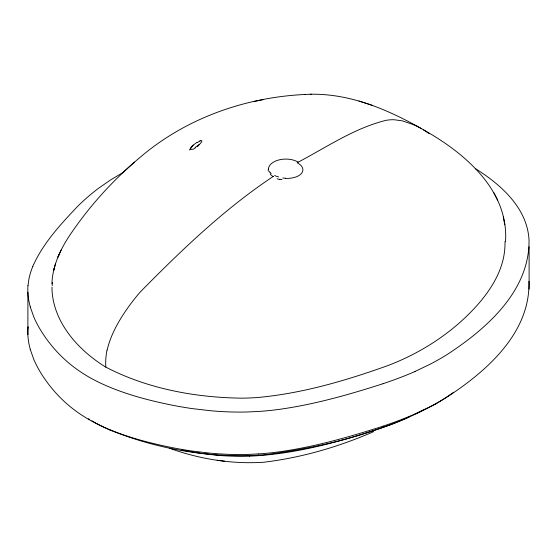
<?xml version="1.0" encoding="UTF-8"?>
<svg xmlns="http://www.w3.org/2000/svg" width="557" height="557" viewBox="0 0 557 557"><rect width="100%" height="100%" fill="white"/><g stroke="black" fill="none" stroke-linecap="round" stroke-linejoin="round"><path stroke-width="0.84" d="M504.983 241.682C505.805 271.962 485.955 297.898 465.032 317.755C442.857 338.67 416.33 354.732 387.881 365.573C345.918 380.605 302.562 393.374 258.016 397.475A141.429 81.656 0 0 1 241.564 398.164C194.957 397.524 147.361 388.723 105.781 367.098C78.481 350.464 52.943 322.252 51.975 288.707A141.429 81.656 0 0 1 52.045 287.127M414.979 371.477L430.603 363.986A265.55 153.314 0 0 0 447.02 354.621C486.289 328.936 529.408 291.367 529.046 240.471C527.576 208.067 500.868 184.555 475.281 168.541M414.979 413.942L430.603 406.45A265.55 153.314 0 0 0 447.02 397.085C486.63 371.192 530.487 332.898 528.941 281.355M505.505 241.801C509.042 190.007 464.266 152.709 423.515 129.83L421.155 128.472C387.38 109.332 349.789 93.423 310.27 94.251M51.892 283.805C52.483 266.942 59.55 251.082 68.574 237.101C88.382 207.169 112.765 180.217 140.28 157.192C187.737 116.712 249.557 95.846 311.488 94.224M28.024 285.504L28.964 278.785A186.539 107.696 0 0 1 32.766 266.511M28.024 327.969L28.135 326.708M107.125 350.13C111.01 333.483 119.999 318.555 129.955 304.86A129.057 74.513 -60 0 1 140.246 292C181.491 250.107 224.422 208.868 273.508 176.263M54.551 267.207L53.681 270.375L55.596 263.412M32.752 266.511C42.75 243.632 60.079 224.944 77.005 207.009A306.016 176.673 0 0 1 98.136 188.558L110.718 179.855L123.779 172.057M61.152 250.058L57.928 257.16L59.341 254.055M189.471 150.014L193.237 145.14L196.753 142.474M197.436 146.742C197.902 145.683 205.582 139.173 199.859 140.789M122.77 172.621L134.495 162.08M193.237 145.14C191.538 146.045 187.772 151.274 192.297 149.116M199.211 144.444L195.124 147.508M435.254 404.152C383.098 432.378 324.153 447.069 265.633 454.679C212.851 458.808 159.017 449.833 109.987 430.032M297.87 162.324C326.555 147.271 354.21 128.187 386.008 120.34A85.806 49.538 -60 0 1 394.05 119.734L402.335 120.848L412.855 124.434A283.743 163.821 -60 0 1 419.985 127.838L421.155 128.472M423.424 409.896L424.156 409.486M421.189 411.101L421.934 410.697M419.191 412.152L419.818 411.825M417.938 412.8L418.565 412.472M417.304 413.12L416.037 413.76M373.691 431.626C338.781 446.853 301.525 457.722 263.67 462.247C231.816 464.315 199.58 459.135 169.62 448.274M383.07 383.71C349.364 394.516 315.123 404.298 280.004 409.263A186.546 107.703 0 0 1 258.754 411.456L247.106 411.992A182.578 105.412 0 0 1 210.114 410.683L192.29 408.608A249.759 144.193 0 0 1 168.59 404.445C145.899 399.731 123.369 393.569 102.244 383.912A164.357 94.892 0 0 1 88.723 376.95A164.364 94.892 0 0 1 76.664 369.138C62.405 358.91 50.311 345.744 41.072 330.837A249.571 144.089 0 0 1 33.873 317.156L30.245 306.865M383.07 426.175C349.364 436.987 315.123 446.763 280.004 451.727A186.546 107.703 0 0 1 258.754 453.92M263.238 99.647L253.637 101.618M258.747 453.913L247.106 454.456A182.578 105.412 0 0 1 210.114 453.14L192.29 451.073A249.759 144.193 0 0 1 168.59 446.909C145.899 442.195 123.369 436.034 102.244 426.377A164.357 94.892 0 0 1 88.723 419.414A164.364 94.892 0 0 1 76.664 411.602C62.405 401.374 50.311 388.208 41.072 373.301A249.571 144.089 0 0 1 33.873 359.62L30.245 349.33M249.613 456.155C297.661 454.136 344.421 440.566 389.663 425.102A238.723 137.823 0 0 0 409.2 417.04M304.373 94.405L305.25 94.391M216.207 455.229L200.429 453.252A246.452 142.286 0 0 1 181.394 449.931M217.167 460.256L224.666 461.203M371.916 105.231L358.924 101.033M423.515 129.83L429.363 133.715M493.857 192.708L497.68 200.262M503.305 216.958L504.746 224.826M529.108 246.709L529.108 289.174M27.892 292.174L27.892 334.639M249.62 456.183A170.748 98.582 0 0 1 216.213 455.201M109.952 430.06A158.306 91.397 0 0 1 91.87 420.82M89.357 419.289A158.306 91.397 0 0 1 88.535 418.773M453.593 392.253A282.037 162.832 0 0 1 435.289 404.173M105.844 367.056A59.119 34.13 -60 0 1 106.993 350.165M52.163 285.546A141.429 81.656 0 0 1 52.56 282.385M30.294 306.858A182.599 105.426 0 0 1 27.954 285.504M415.021 371.512A306.016 176.673 0 0 1 383.042 383.682M30.294 349.323A182.599 105.426 0 0 1 27.954 327.969M415.021 413.976A306.016 176.673 0 0 1 383.042 426.14M278.611 176.945A17.135 9.741 0.8 0 1 274.629 175.504M273.104 176.534A17.135 10.868 -7.5 0 1 270.18 174.021M279.809 179.451A17.204 10.841 -4.2 0 1 277.101 178.776M282.002 179.577A17.002 7.791 1.7 0 1 279.774 179.229M285.657 178.226A16.814 5.737 3.5 0 1 282.768 177.996M297.166 162.714A17.211 9.218 3.1 0 1 301.762 173.067A17.211 9.218 3.1 0 1 285.685 178.386M268.453 169.217A17.211 10.047 -0.6 0 1 279.336 159.831A17.211 10.047 -0.6 0 1 298.176 162.15M268.314 171.291A16.814 9.009 8.6 0 1 268.363 169.196M269.873 172.259A17.002 8.856 15.5 0 1 269.337 171.333M271.196 173.666A17.218 9.998 3.5 0 1 270.041 172.385M197.164 142.634A16.125 8.097 -10.5 0 1 200.165 141.005M195.653 147.675A17.532 8.752 -12.9 0 1 192.819 149.422"/></g></svg>
